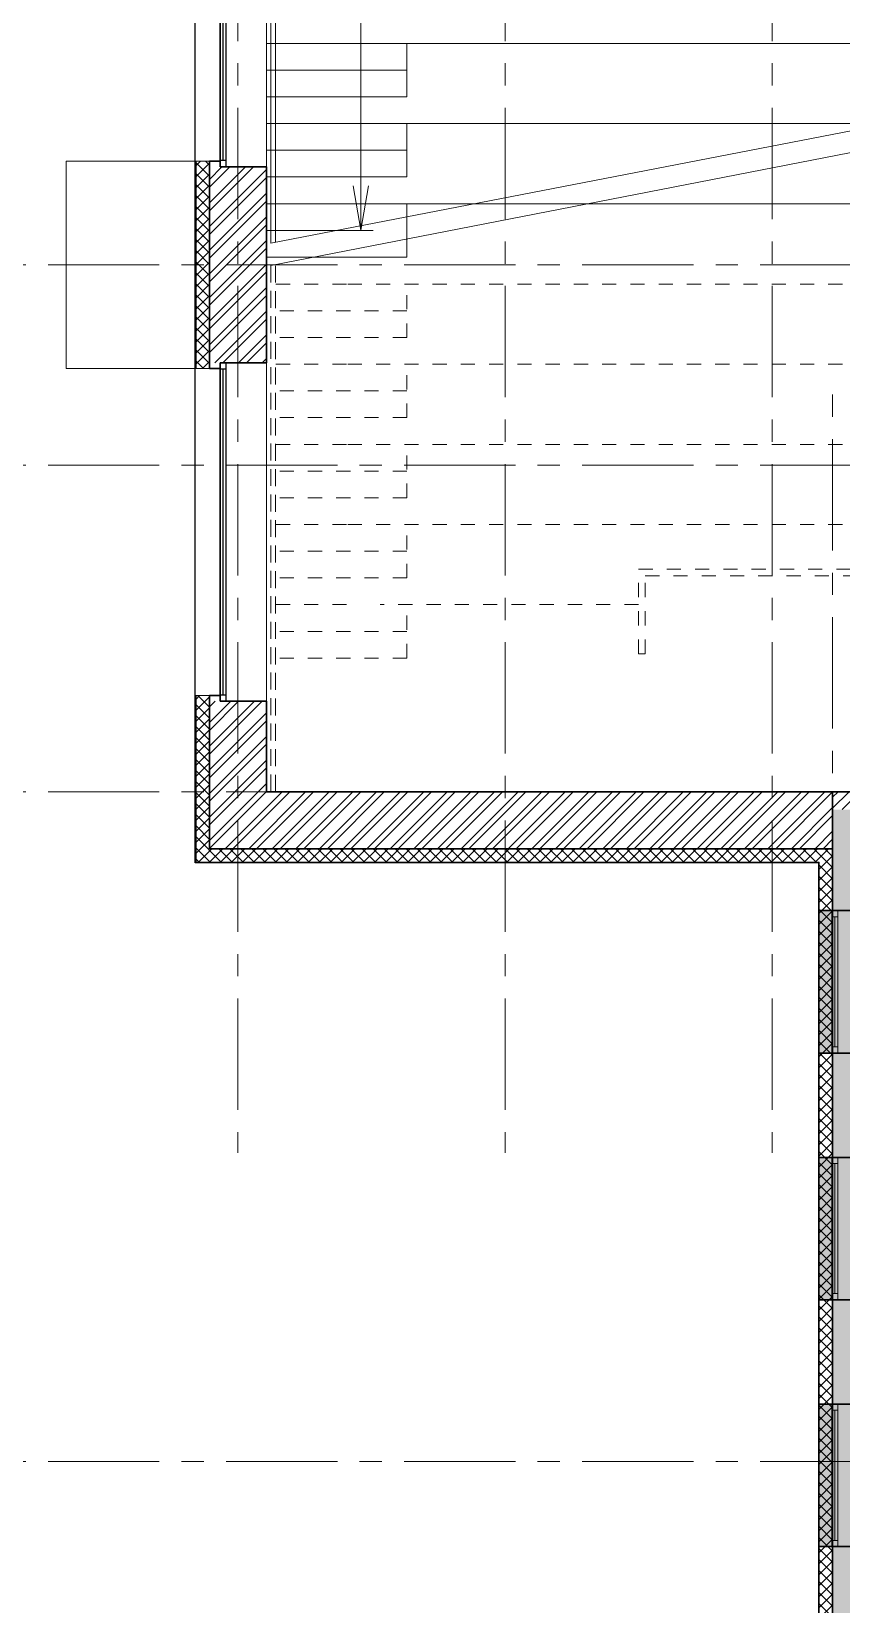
# Model space of a CAD drawing. Header units: millimetres. Extents: x -13407 to 95998, y -2719 to 109387.
# Drawn here: x -2750 to 6350, y 18247 to 35907 of the extents above; entities that cross this region are included whole.
import ezdxf

# ---------------------------------------------------------------- set-up
doc = ezdxf.new("R2010")
doc.units = ezdxf.units.MM
for name, pattern in [('CENTER', [2, 1.25, -0.25, 0.25, -0.25]), ('HIDDEN2', [4.7625, 3.175, -1.5875]), ('Штрих', [6.35, 3.175, -3.175])]:
    doc.linetypes.add(name, pattern=pattern)
for name, color, linetype, lineweight in [('АР_Лестницы', 250, 'Continuous', 15), ('АР_Лестницы ограждения', 86, 'Continuous', 13), ('АР_Навесной фасад', 5, 'Continuous', 5), ('АР_Окна', 4, 'Continuous', 0), ('АР_Окна БЛОК', 250, 'Continuous', 13), ('АР_Оси', 193, 'Continuous', 9), ('АР_Сущ Несущая стена', 202, 'Continuous', 30), ('АР_Утеплитель', 250, 'Continuous', 9), ('АР_Штриховка кирпич', 250, 'Continuous', 9), ('АР_Штриховка монолит', 250, 'Continuous', 9), ('ТХ_мебель передв', 250, 'Continuous', 13)]:
    doc.layers.add(name, color=color, linetype=linetype, lineweight=lineweight)
doc.layers.add('АР_новое окно', color=160, linetype='Continuous')
pattern_1 = [(45, (-951676.66, 109509.3), (-132.58252, 132.58252), []), (45, (-951588.28, 109509.3), (-132.58252, 132.58252), [])]

# ---------------------------------------------------------------- blocks, each defined once
blk = doc.blocks.new('*U169')
h = blk.add_hatch(color=253)
h.dxf.hatch_style = 1
h.paths.add_polyline_path([(-1600, 140), (0, 140), (0, -220), (-1600, -220)])
at = {"color": 253, "lineweight": 30}
for p, q in [((-1600, 140), (-1600, -220)), ((0, 140), (0, -220))]:
    blk.add_line(p, q, dxfattribs=at)
at = {"color": 253}
for p, q in [((-1600, 140), (0, 140)), ((-1600, 140), (-1600, 140)), ((-1600, 140), (-1600, 140)), ((-1600, 0), (0, 0)), ((0, 140), (0, 140)), ((0, 140), (0, 140)), ((-1600, -70), (0, -70)), ((-1530, 0), (-1530, -70)), ((-1530, -35), (-70, -35)), ((-70, 0), (-70, -70)), ((0, -220), (-1600, -220))]:
    blk.add_line(p, q, dxfattribs=at)
blk = doc.blocks.new('*U170')
h = blk.add_hatch(color=253)
h.dxf.hatch_style = 1
h.paths.add_polyline_path([(-1600, 140), (0, 140), (0, -220), (-1600, -220)])
at = {"color": 253, "lineweight": 30}
for p, q in [((-1600, 140), (-1600, -220)), ((0, 140), (0, -220))]:
    blk.add_line(p, q, dxfattribs=at)
at = {"color": 253}
for p, q in [((-1600, 140), (0, 140)), ((-1600, 140), (-1600, 140)), ((-1600, 140), (-1600, 140)), ((-1600, 0), (0, 0)), ((0, 140), (0, 140)), ((0, 140), (0, 140)), ((-1600, -70), (0, -70)), ((-1530, 0), (-1530, -70)), ((-1530, -35), (-70, -35)), ((-70, 0), (-70, -70)), ((0, -220), (-1600, -220))]:
    blk.add_line(p, q, dxfattribs=at)
blk = doc.blocks.new('*U171')
h = blk.add_hatch(color=253)
h.dxf.hatch_style = 1
h.paths.add_polyline_path([(-1600, 140), (0, 140), (0, -220), (-1600, -220)])
at = {"color": 253, "lineweight": 30}
for p, q in [((-1600, 140), (-1600, -220)), ((0, 140), (0, -220))]:
    blk.add_line(p, q, dxfattribs=at)
at = {"color": 253}
for p, q in [((-1600, 140), (0, 140)), ((-1600, 140), (-1600, 140)), ((-1600, 140), (-1600, 140)), ((-1600, 0), (0, 0)), ((0, 140), (0, 140)), ((0, 140), (0, 140)), ((-1600, -70), (0, -70)), ((-1530, 0), (-1530, -70)), ((-1530, -35), (-70, -35)), ((-70, 0), (-70, -70)), ((0, -220), (-1600, -220))]:
    blk.add_line(p, q, dxfattribs=at)
blk = doc.blocks.new('*U191')
at = {"layer": 'АР_новое окно', "color": 253, "lineweight": 20}
for p, q in [((0, 3800), (-70, 3800)), ((0, 0), (-70, 0))]:
    blk.add_line(p, q, dxfattribs=at)
at = {"layer": 'АР_новое окно', "color": 253}
for p, q in [((-70, 3800), (-70, 0)), ((-70, 0), (-70, 3800)), ((0, 3730), (-70, 3730)), ((-35, 3730), (-35, 70)), ((0, 3800), (0, 0)), ((0, 70), (-70, 70))]:
    blk.add_line(p, q, dxfattribs=at)
blk = doc.blocks.new('*U192')
at = {"layer": 'АР_новое окно', "color": 253, "lineweight": 20}
for p, q in [((0, 3800), (-70, 3800)), ((0, 0), (-70, 0))]:
    blk.add_line(p, q, dxfattribs=at)
at = {"layer": 'АР_новое окно', "color": 253}
for p, q in [((-70, 3800), (-70, 0)), ((-70, 0), (-70, 3800)), ((0, 3730), (-70, 3730)), ((-35, 3730), (-35, 70)), ((0, 3800), (0, 0)), ((0, 70), (-70, 70))]:
    blk.add_line(p, q, dxfattribs=at)
blk = doc.blocks.new('АР_Кружок_1.1')
at = {"color": 253, "linetype": 'ByBlock', "lineweight": -2}
blk.add_circle((0, 0), 75, dxfattribs=at)
blk = doc.blocks.new('*U17')
at = {"color": 253, "linetype": 'ByBlock', "lineweight": -2}
for q in [(-500, 85), (-500, -85)]:
    blk.add_line((0, 0), q, dxfattribs=at)
blk = doc.blocks.new('*U166')
at = {"color": 253, "linetype": 'ByBlock', "lineweight": -2}
blk.add_lwpolyline([(-30, 0), (0, 0)], dxfattribs=at)
at = {"color": 253, "linetype": 'ByBlock', "lineweight": -2, "xscale": 0.01, "yscale": 0.01, "zscale": 0.01, "rotation": 179.9999999999998}
for name, p in [('*U17', (-30, 0)), ('АР_Кружок_1.1', (0, 0))]:
    blk.add_blockref(name, p, dxfattribs=at)

msp = doc.modelspace()

# ---------------------------------------------------------------- hatches: boundary and pattern name
at = {"layer": 'АР_Утеплитель', "ltscale": 100}
h = msp.add_hatch(dxfattribs=at)
h.set_pattern_fill('ANSI37', color=253, scale=700)
h.set_pattern_definition([(45, (-976790.155, 68014.34), (-61.871843, 61.871843), []), (135, (-976790.155, 68014.34), (-61.871843, -61.871843), [])])
h.paths.add_polyline_path([(-750.2, 34452.2), (-750.2, 32122.2), (-900.2, 32122.2), (-900.2, 34452.2)])
h = msp.add_hatch(dxfattribs=at)
h.set_pattern_fill('ANSI37', color=253, scale=700)
h.set_pattern_definition([(45, (-945096.63, 49045.73), (-61.871843, 61.871843), []), (135, (-945096.63, 49045.73), (-61.871843, -61.871843), [])])
h.paths.add_polyline_path([(-100, 9502.2), (6250, 9502.2), (6250, 26732.2), (-750.2, 26732.2), (-750.2, 28452.2), (-900.2, 28452.2), (-900.2, 26582.2), (6100, 26582.2), (6100, 9652.2), (-250, 9652.2), (-250, -357.8), (13150, -357.8), (13150, 5992.2), (21270, 5992.2), (21270, 11182.2), (29537.4, 11182.2), (29537.4, 10932.2), (29687.4, 10932.2), (29687.4, 11332.2), (21120, 11332.2), (21120, 6142.2), (13000, 6142.2), (13000, -207.8), (-100, -207.8)])
at = {"layer": 'АР_Штриховка кирпич', "ltscale": 100}
h = msp.add_hatch(dxfattribs=at)
h.set_pattern_fill('ANSI32', color=253, scale=500)
h.set_pattern_definition(pattern_1)
h.paths.add_polyline_path([(-110.2, 34387.2), (-750.2, 34387.2), (-750.2, 32187.2), (-110.2, 32187.2)])
h = msp.add_hatch(dxfattribs=at)
h.set_pattern_fill('ANSI32', color=253, scale=500)
h.set_pattern_definition(pattern_1)
h.paths.add_polyline_path([(-110.2, 28387.2), (-750.2, 28387.2), (-750.2, 26732.2), (6250, 26732.2), (6250, 27372.2), (-110.1, 27372.2)])
at = {"layer": 'АР_Штриховка монолит', "ltscale": 100}
h = msp.add_hatch(dxfattribs=at)
h.set_pattern_fill('ANSI35', color=253, scale=700)
h.set_pattern_definition([(45, (-938746.6, 75605.79), (-123.743687, 123.743687), []), (45, (-938622.85, 75605.79), (-123.743687, 123.743687), [218.75, -43.75, 0, -43.75])])
h.paths.add_polyline_path([(6450, 27172.2), (12825, 27172.2), (12825, 19623.5), (13025, 19623.5), (13025, 27172.2), (16865, 27172.2), (16865, 27372.2), (6250, 27372.2), (6250, 27172.2), (6450, 27172.2)])
h = msp.add_hatch(dxfattribs=at)
h.set_pattern_fill('ANSI35', color=253, scale=700)
h.set_pattern_definition([(45, (-951587.81, 109892.1), (-123.743687, 123.743687), []), (45, (-951464.07, 109892.1), (-123.743687, 123.743687), [218.75, -43.75, 0, -43.75])])
h.paths.add_polyline_path([(6449.9, 27172.2), (6249.9, 27172.2), (6249.9, 9502.2), (-100, 9502.2), (-100, 9302.2), (100, 9302.2), (6250, 9302.2), (6250, 8176.4), (6550, 8176.4), (6550, 9502.2), (6450, 9502.2)])

# ---------------------------------------------------------------- linework, layer by layer
at = {"layer": 'АР_Лестницы', "color": 253, "ltscale": 50}
for p, q in [((1467.2, 35773.9), (-110.2, 35773.9)), ((11199.8, 35709.6), (-60.2, 33530.7)), ((10169.8, 35773.9), (669.8, 35773.9)), ((1467.2, 35173.9), (1467.2, 35773.9)), ((1467.2, 35473.9), (-110.2, 35473.9)), ((11199.8, 35469.1), (-60.2, 33280.7)), ((1467.2, 35173.9), (-110.2, 35173.9)), ((1467.2, 35173.9), (-110.2, 35173.9)), ((1467.2, 34874.3), (-110.2, 34874.3)), ((10169.8, 34874.3), (669.8, 34874.3)), ((1467.2, 34274.3), (1467.2, 34874.3)), ((1467.2, 34574.3), (-110.2, 34574.3)), ((1467.2, 34274.3), (-110.2, 34274.3)), ((1089.8, 34274.3), (-110.2, 34274.3)), ((1467.2, 33972.2), (-110.2, 33972.2)), ((10169.8, 33972.2), (669.8, 33972.2)), ((1467.2, 33372.2), (1467.2, 33972.2)), ((1089.8, 33672.2), (-110.2, 33672.2)), ((789.8, 33372.2), (-110.2, 33372.2)), ((1467.2, 33372.2), (-110.2, 33372.2))]:
    msp.add_line(p, q, dxfattribs=at)
at = {"layer": 'АР_Лестницы', "color": 253, "linetype": 'Штрих', "ltscale": 50}
for p, q in [((789.8, 33070.9), (-110.2, 33070.9)), ((789.8, 33070.9), (-110.2, 33070.9)), ((10169.8, 33070.9), (669.8, 33070.9)), ((10169.8, 33070.9), (669.8, 33070.9)), ((1467.2, 32470.9), (1467.2, 33070.9)), ((1467.2, 32470.9), (1467.2, 33070.9)), ((1467.2, 32770.9), (-110.2, 32770.9)), ((1467.2, 32770.9), (-110.2, 32770.9)), ((1467.2, 32470.9), (-110.2, 32470.9)), ((1467.2, 32470.9), (-110.2, 32470.9)), ((789.8, 32171.4), (-110.2, 32171.4)), ((789.8, 32171.4), (-110.2, 32171.4)), ((10169.8, 32171.4), (669.8, 32171.4)), ((10169.8, 32171.4), (669.8, 32171.4)), ((1467.2, 31571.4), (1467.2, 32171.4)), ((1467.2, 31571.4), (1467.2, 32171.4)), ((1467.2, 31871.4), (-110.2, 31871.4)), ((1467.2, 31871.4), (-110.2, 31871.4)), ((1467.2, 31571.4), (-110.2, 31571.4)), ((1467.2, 31571.4), (-110.2, 31571.4)), ((789.8, 31271.8), (-110.2, 31271.8)), ((789.8, 31271.8), (-110.2, 31271.8)), ((10169.8, 31271.8), (669.8, 31271.8)), ((10169.8, 31271.8), (669.8, 31271.8)), ((1467.2, 30671.8), (1467.2, 31271.8)), ((1467.2, 30671.8), (1467.2, 31271.8)), ((1467.2, 30971.8), (-110.2, 30971.8)), ((1467.2, 30971.8), (267.2, 30971.8)), ((1467.2, 30671.8), (-110.2, 30671.8)), ((1467.2, 30671.8), (-110.2, 30671.8)), ((789.8, 30372.2), (-110.2, 30372.2)), ((789.8, 30372.2), (-110.2, 30372.2)), ((10169.8, 30372.2), (669.8, 30372.2)), ((10169.8, 30372.2), (669.8, 30372.2)), ((1467.2, 29772.2), (1467.2, 30372.2)), ((1467.2, 29772.2), (1467.2, 30372.2)), ((1467.2, 30072.2), (-110.2, 30072.2)), ((1467.2, 30072.2), (-110.2, 30072.2)), ((1467.2, 29772.2), (-110.2, 29772.2)), ((1467.2, 29772.2), (-110.2, 29772.2)), ((789.8, 29472.2), (-110.2, 29472.2)), ((4069.8, 29472.2), (1167.2, 29472.2)), ((4069.8, 29472.2), (1167.2, 29472.2)), ((1467.2, 28872.2), (1467.2, 29472.2)), ((1467.2, 28872.2), (1467.2, 29472.2)), ((1467.2, 29172.2), (-110.2, 29172.2)), ((1467.2, 29172.2), (-110.2, 29172.2)), ((1467.2, 28872.2), (-110.2, 28872.2)), ((4144.8, 28921.8), (4069.8, 28921.8))]:
    msp.add_line(p, q, dxfattribs=at)
for points in [[(4069.8, 28921.8), (4069.8, 29871.8), (7069.8, 29871.8), (7069.8, 28921.8)], [(4144.8, 28921.8), (4144.8, 29796.8), (6994.8, 29796.8), (6994.8, 28921.8)]]:
    msp.add_lwpolyline(points, dxfattribs=at)
at = {"layer": 'АР_Лестницы ограждения', "color": 253, "ltscale": 100}
msp.add_lwpolyline([(-10.2, 33540.2), (-10.2, 36675.9), (-60.2, 36675.9), (-60.2, 33530.7)], dxfattribs=at)
at = {"layer": 'АР_Лестницы ограждения', "color": 253, "linetype": 'HIDDEN2', "ltscale": 60}
msp.add_lwpolyline([(-60.2, 33280.7), (-60.2, 27372.2), (-10.2, 27372.2), (-10.2, 33291.1)], dxfattribs=at)
at = {"layer": 'АР_Навесной фасад', "color": 253, "ltscale": 100}
for p, q in [((-910.2, 26572.2), (6090, 26572.2)), ((-900.2, 26582.2), (6100, 26582.2)), ((6090, 9662.2), (6090, 26572.2)), ((6100, 9652.2), (6100, 26582.2))]:
    msp.add_line(p, q, dxfattribs=at)
for points in [[(-750.2, 34452.2), (-910.2, 34452.2)], [(-750.2, 32122.2), (-910.2, 32122.2)], [(-750.2, 28452.2), (-910.2, 28452.2)]]:
    msp.add_lwpolyline(points, dxfattribs=at)
at = {"layer": 'АР_новое окно', "color": 253, "ltscale": 100}
for p, q in [((-910.2, 26572.2), (-910.2, 50867.2)), ((-900.2, 32122.2), (-900.2, 34452.2)), ((-900.2, 26582.2), (-900.2, 28452.2))]:
    msp.add_line(p, q, dxfattribs=at)
at = {"layer": 'АР_Окна', "color": 253, "lineweight": 15, "ltscale": 100}
for p, q in [((-110.2, 34387.2), (-110.2, 38187.2)), ((-110.2, 28387.2), (-110.2, 32187.2))]:
    msp.add_line(p, q, dxfattribs=at)
at = {"layer": 'АР_Оси', "color": 253, "linetype": 'CENTER', "ltscale": 1000}
for p, q in [((-430.1, 79049.7), (-430.1, 23317.3)), ((2569.9, 79049.7), (2569.9, 23317.3)), ((5569.9, 79049.7), (5569.9, 23317.3)), ((-12563.8, 33287.2), (70614.6, 33287.2)), ((6250, -1919.1), (6250, 31964.9)), ((-12563.8, 31037.2), (70614.6, 31037.2)), ((-12563.8, 27372.2), (71033.4, 27372.2)), ((-12563.8, 19852.2), (71033.4, 19852.2))]:
    msp.add_line(p, q, dxfattribs=at)
at = {"layer": 'АР_Сущ Несущая стена', "color": 253, "lineweight": 15, "ltscale": 100}
for p, q in [((-631.3, 34387.2), (-631.3, 38187.2)), ((-631.3, 28387.2), (-631.3, 32187.2))]:
    msp.add_line(p, q, dxfattribs=at)
at = {"layer": 'АР_Сущ Несущая стена', "color": 253, "ltscale": 100}
for p, q in [((-750.2, 32122.2), (-750.2, 34452.2)), ((-631.3, 34452.2), (-750.2, 34452.2)), ((-631.3, 34387.2), (-631.3, 34452.2)), ((-631.3, 34387.2), (-110.2, 34387.2)), ((-631.3, 34387.2), (-110.2, 34387.2)), ((-110.2, 32187.2), (-110.2, 34387.2)), ((-631.3, 32187.2), (-110.2, 32187.2)), ((-631.3, 32187.2), (-110.2, 32187.2)), ((-631.3, 32122.2), (-631.3, 32187.2)), ((-631.3, 32122.2), (-750.2, 32122.2)), ((-750.2, 26732.2), (-750.2, 28452.2)), ((-631.3, 28452.2), (-750.2, 28452.2)), ((-631.3, 28387.2), (-631.3, 28452.2)), ((-631.3, 28387.2), (-110.2, 28387.2)), ((-631.3, 28387.2), (-110.2, 28387.2)), ((-110.2, 27372.2), (-110.2, 28387.2)), ((-110.2, 27372.2), (16865, 27372.2)), ((6250, 9502.2), (6250, 27372.2)), ((-750.2, 26732.2), (6250, 26732.2))]:
    msp.add_line(p, q, dxfattribs=at)
at = {"layer": 'АР_Утеплитель', "color": 253, "ltscale": 0.25}
msp.add_lwpolyline([(-910.2, 32122.2), (-2360.4, 32122.3), (-2360.1, 34452.3), (-910.2, 34452.2)], dxfattribs=at)
msp.add_lwpolyline([(-910.2, 32122.2), (-2360.4, 32122.3), (-2360.1, 34452.3), (-910.2, 34452.2)], dxfattribs=at)
at = {"layer": 'ТХ_мебель передв', "color": 253, "ltscale": 100}
msp.add_lwpolyline([(11249.8, 27372.2), (-110.2, 27372.2)], dxfattribs=at)

# ---------------------------------------------------------------- block references
at = {"layer": 'АР_Лестницы', "color": 253, "xscale": -100, "yscale": 100, "zscale": 100, "rotation": 270}
msp.add_blockref('*U166', (949.4, 36675.9), dxfattribs=at)
at = {"layer": 'АР_новое окно', "color": 253, "xscale": -1, "rotation": 180}
for name, p in [('*U192', (-561.3, 38187.2)), ('*U191', (-561.3, 32187.2))]:
    msp.add_blockref(name, p, dxfattribs=at)
at = {"layer": 'АР_Окна БЛОК', "color": 253, "rotation": 270}
for name, p in [('*U171', (6310, 24437.2)), ('*U170', (6310, 21667.2)), ('*U169', (6310, 18897.2))]:
    msp.add_blockref(name, p, dxfattribs=at)

doc.saveas('drawing.dxf')
